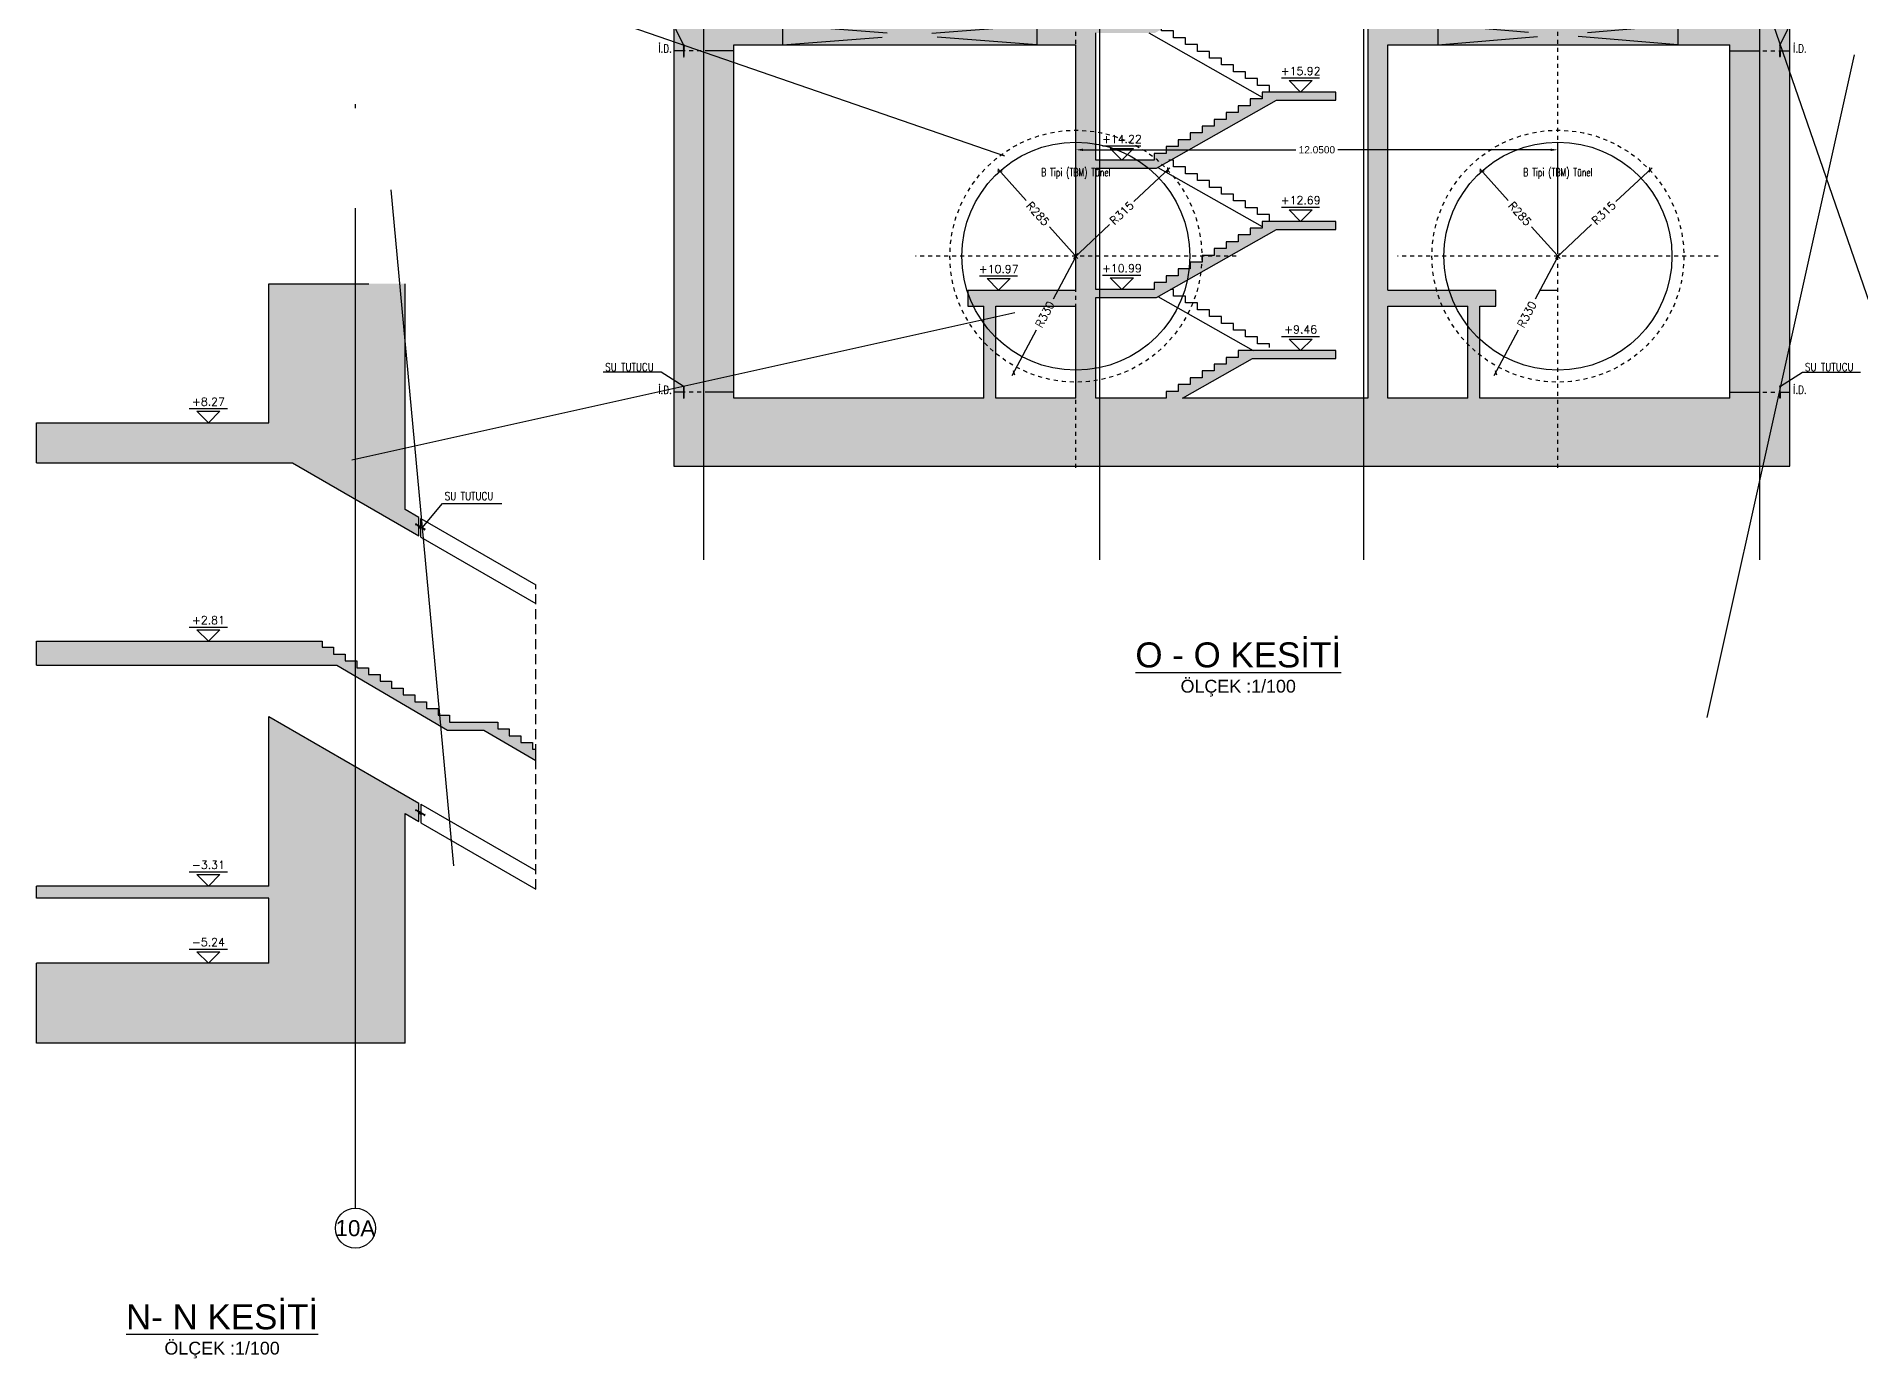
# Model space of a CAD drawing. Header units: millimetres. Extents: x 400382 to 401267, y 4543945 to 4544126.
# Drawn here: x 401211.87 to 401257.47, y 4543951.69 to 4543984.74 of the extents above; entities that cross this region are included whole.
import ezdxf
from ezdxf.enums import TextEntityAlignment as Align

# ---------------------------------------------------------------- set-up
doc = ezdxf.new("R2010")
doc.units = ezdxf.units.MM
for name, pattern in [('ACAD_ISO05W100', [33, 24, -3, 0, -3, 0, -3]), ('AKS', [3, 2.5, -0.25, 0, -0.25]), ('CIZGI', [0.4, 0.25, -0.15]), ('CONTINU', [0]), ('HIDDEN', [0.375, 0.25, -0.125]), ('UUC-ST-KAL-I05-101-U-000$0$ACAD_ISO05W100', [33, 24, -3, 0, -3, 0, -3])]:
    doc.linetypes.add(name, pattern=pattern)
for name, color, linetype in [('aks prota', 2, 'AKS'), ('caks prota', 4, 'Continuous'), ('görünüş prota', 4, 'Continuous'), ('iderzi_PROTA', 3, 'Continuous'), ('inşaat derzi prota', 11, 'Continuous'), ('kesik prota', 2, 'CIZGI'), ('kesit prota', 1, 'Continuous'), ('kesit tarama prota', 252, 'Continuous'), ('kolon tarama prota', 252, 'Continuous'), ('kot prota', 4, 'Continuous'), ('lkolon prota', 4, 'Continuous'), ('merdiven prota', 2, 'Continuous'), ('not prota', 2, 'Continuous'), ('not yazısı prota', 6, 'Continuous'), ('not çizgisi prota', 4, 'Continuous'), ('PRT-CST-rc_level', 6, 'Continuous'), ('PRT-CST-rc_levermark', 4, 'Continuous'), ('st_s_su tutucu', 2, 'Continuous'), ('st_s_ölçü', 4, 'Continuous'), ('t35 prota', 3, 'Continuous'), ('taks prota', 7, 'Continuous'), ('tplan prota', 7, 'Continuous'), ('UUC-ST-KAL-I05-101-U-000$0$st_s_su tutucu', 2, 'Continuous')]:
    doc.layers.add(name, color=color, linetype=linetype)
doc.styles.add('Arial', font='Arial.ttf')
doc.styles.add('OLCU', font='romanstw.shx')
doc.styles.get("Standard").update_dxf_attribs({"font": 'Arial.ttf'})
doc.styles.add('TAKS', font='Arial Unicode.ttf')
doc.styles.add('TEXT250', font='romanstw.shx', dxfattribs={"width": 0.8, "height": 25})
doc.styles.add('TSIMPLEX', font='romanstw.shx')
doc.dimstyles.new('1-100', dxfattribs={"dimscale": 0.5, "dimtxt": 2, "dimasz": 7.5, "dimexe": 3, "dimexo": 5, "dimgap": 5, "dimtad": 3, "dimdec": 1, "dimlfac": 2, "dimzin": 9, "dimdsep": 46, "dimtxsty": 'Standard', "dimblk": 'OBLIQUE', "dimcen": 0.09, "dimclrd": 3, "dimclre": 3, "dimclrt": 1, "dimadec": 3, "dimazin": 0, "dimtfac": 1, "dimtdec": 1, "dimtofl": 0, "dimtmove": 0, "dimatfit": 3, "dimfxl": 4, "dimtolj": 1, "dimtzin": 0, "dimarcsym": 0})
doc.dimstyles.new('1-50', dxfattribs={"dimtxt": 10, "dimasz": 4, "dimexe": 4, "dimexo": 8, "dimgap": 4, "dimtad": 1, "dimdec": 1, "dimrnd": 0.05, "dimzin": 9, "dimdsep": 46, "dimtxsty": 'OLCU', "dimblk1": 'OBLIQUE', "dimblk2": 'OBLIQUE', "dimsah": 1, "dimcen": 2, "dimdle": 4, "dimclrd": 4, "dimclre": 4, "dimclrt": 3, "dimadec": 1, "dimazin": 0, "dimtfac": 1, "dimtdec": 1, "dimtix": 1, "dimtmove": 2, "dimatfit": 3, "dimldrblk": 'OBLIQUE', "dimfxl": 1, "dimtvp": 1, "dimtolj": 1, "dimtzin": 1, "dimarcsym": 0})
doc.dimstyles.get("Standard").update_dxf_attribs({"dimtxt": 0.18, "dimasz": 0.18, "dimexe": 0.18, "dimexo": 0.0625, "dimgap": 0.09, "dimtad": 0, "dimtih": 1, "dimtoh": 1, "dimdec": 4, "dimzin": 0, "dimdsep": 46, "dimtxsty": 'Standard', "dimcen": 0.09, "dimadec": 0, "dimazin": 0, "dimtfac": 1, "dimtdec": 4, "dimtofl": 0, "dimtmove": 0, "dimatfit": 3, "dimfxl": 1, "dimtolj": 1, "dimtzin": 0, "dimarcsym": 0})

# ---------------------------------------------------------------- blocks, each defined once
blk = doc.blocks.new('KOTK5')
at = {"layer": 'PRT-CST-rc_levermark'}
blk.add_line((217, 160), (-213, 160), dxfattribs=at)
blk.add_lwpolyline([(130, 130), (-130, 130), (0, 0)], close=True, dxfattribs=at)
at = {"layer": 'PRT-CST-rc_level', "style": 'OLCU'}
blk.add_attdef('000.00', text='', height=90, dxfattribs=at).set_placement((0, 193), align=Align.CENTER)
blk = doc.blocks.new('_Oblique')
at = {"layer": 'st_s_ölçü', "lineweight": -2}
blk.add_line((-0.5, -0.5), (0.5, 0.5), dxfattribs=at)
blk = doc.blocks.new('*D51')
at = {"layer": 'Defpoints', "color": 0, "transparency": 16777216}
for p in [(-455.8, 109.6), (-265.8, -102.9)]:
    blk.add_point(p, dxfattribs=at)
at = {"layer": 'st_s_ölçü', "color": 4, "lineweight": -2, "transparency": 16777216}
for p, q in [((-461.1, 115.6), (-389.9, 36)), ((-260.5, -108.8), (-331.6, -29.2))]:
    blk.add_line(p, q, dxfattribs=at)
at = {"layer": 'st_s_ölçü', "color": 4, "lineweight": -2, "transparency": 16777216, "xscale": 8, "yscale": 8, "zscale": 8, "rotation": 131.8058995973175}
blk.add_blockref('_Oblique', (-455.8, 109.6), dxfattribs=at)
at = {"layer": 'st_s_ölçü', "color": 3, "transparency": 16777216, "insert": (-360.8, 3.4), "char_height": 20, "attachment_point": 5, "rotation": 311.8059, "style": 'OLCU'}
blk.add_mtext('\\A1;R285', dxfattribs=at)
blk = doc.blocks.new('*D52')
at = {"layer": 'Defpoints', "color": 0, "transparency": 16777216}
for p in [(-36.3, 113), (-265.8, -102.9)]:
    blk.add_point(p, dxfattribs=at)
at = {"layer": 'st_s_ölçü', "color": 4, "lineweight": -2, "transparency": 16777216}
for p, q in [((-30.5, 118.4), (-120.6, 33.7)), ((-271.6, -108.3), (-181.5, -23.6))]:
    blk.add_line(p, q, dxfattribs=at)
at = {"layer": 'st_s_ölçü', "color": 4, "lineweight": -2, "transparency": 16777216, "xscale": 8, "yscale": 8, "zscale": 8, "rotation": 43.24583088137385}
blk.add_blockref('_Oblique', (-36.3, 113), dxfattribs=at)
at = {"layer": 'st_s_ölçü', "color": 3, "transparency": 16777216, "insert": (-151.1, 5.1), "char_height": 20, "attachment_point": 5, "rotation": 43.2458, "style": 'OLCU'}
blk.add_mtext('\\A1;R315', dxfattribs=at)
blk = doc.blocks.new('*D53')
at = {"layer": 'Defpoints', "color": 0, "transparency": 16777216}
for p in [(-265.8, -102.9), (-421, -394.1)]:
    blk.add_point(p, dxfattribs=at)
at = {"layer": 'lkolon prota', "color": 4, "lineweight": -2, "transparency": 16777216}
for p, q in [((-262, -95.8), (-322.9, -209.9)), ((-424.8, -401.1), (-364, -287))]:
    blk.add_line(p, q, dxfattribs=at)
at = {"layer": 'lkolon prota', "color": 4, "lineweight": -2, "transparency": 16777216, "xscale": 8, "yscale": 8, "zscale": 8, "rotation": 241.9351701811658}
blk.add_blockref('_Oblique', (-421, -394.1), dxfattribs=at)
at = {"layer": 'lkolon prota', "color": 3, "transparency": 16777216, "insert": (-343.4, -248.5), "char_height": 20, "attachment_point": 5, "rotation": 61.9352, "style": 'OLCU'}
blk.add_mtext('\\A1;R330', dxfattribs=at)
blk = doc.blocks.new('D')
at = {"layer": 'st_s_su tutucu', "linetype": 'CONTINU', "ltscale": 0.2}
for p, q in [((-39987.8, 52508.2), (-39992.6, 52508.2)), ((-39992.6, 52508.2), (-39992.6, 52507.4)), ((-39992.6, 52507.4), (-39990.6, 52506.1)), ((-39992.6, 52449), (-39990.6, 52450.3)), ((-39992.6, 52448.2), (-39992.6, 52449)), ((-39987.8, 52448.2), (-39992.6, 52448.2)), ((-39990.6, 52478.7), (-39991.9, 52478.7)), ((-39991.9, 52478.7), (-39991.9, 52477.7)), ((-39991.9, 52477.7), (-39990.6, 52477.7)), ((-39990.6, 52498.5), (-39991.5, 52498.5)), ((-39991.5, 52498.5), (-39991.5, 52497.9)), ((-39991.5, 52497.9), (-39990.6, 52497.9)), ((-39990.6, 52488.5), (-39991.5, 52488.5)), ((-39991.5, 52488.5), (-39991.5, 52487.9)), ((-39991.5, 52487.9), (-39990.6, 52487.9)), ((-39991.5, 52467.9), (-39991.5, 52468.5)), ((-39991.5, 52468.5), (-39990.6, 52468.5)), ((-39990.6, 52467.9), (-39991.5, 52467.9)), ((-39991.5, 52457.9), (-39991.5, 52458.5)), ((-39991.5, 52458.5), (-39990.6, 52458.5)), ((-39990.6, 52457.9), (-39991.5, 52457.9)), ((-39990.6, 52506.1), (-39990.6, 52498.5)), ((-39990.6, 52497.9), (-39990.6, 52488.5)), ((-39990.6, 52487.9), (-39990.6, 52478.7)), ((-39990.6, 52468.5), (-39990.6, 52477.7)), ((-39990.6, 52458.5), (-39990.6, 52467.9)), ((-39990.6, 52450.3), (-39990.6, 52457.9)), ((-39989.8, 52506.1), (-39987.8, 52507.4)), ((-39989.8, 52498.5), (-39989.8, 52506.1)), ((-39988.9, 52498.5), (-39989.8, 52498.5)), ((-39989.8, 52488.5), (-39989.8, 52497.9)), ((-39989.8, 52497.9), (-39988.9, 52497.9)), ((-39988.9, 52488.5), (-39989.8, 52488.5)), ((-39989.8, 52478.7), (-39989.8, 52487.9)), ((-39989.8, 52487.9), (-39988.9, 52487.9)), ((-39988.5, 52478.7), (-39989.8, 52478.7)), ((-39989.8, 52477.7), (-39988.5, 52477.7)), ((-39989.8, 52477.7), (-39989.8, 52468.5)), ((-39989.8, 52468.5), (-39988.9, 52468.5)), ((-39988.9, 52467.9), (-39989.8, 52467.9)), ((-39989.8, 52467.9), (-39989.8, 52458.5)), ((-39989.8, 52458.5), (-39988.9, 52458.5)), ((-39988.9, 52457.9), (-39989.8, 52457.9)), ((-39989.8, 52457.9), (-39989.8, 52450.3)), ((-39989.8, 52450.3), (-39987.8, 52449)), ((-39988.9, 52497.9), (-39988.9, 52498.5)), ((-39988.9, 52487.9), (-39988.9, 52488.5)), ((-39988.9, 52468.5), (-39988.9, 52467.9)), ((-39988.9, 52458.5), (-39988.9, 52457.9)), ((-39988.5, 52477.7), (-39988.5, 52478.7)), ((-39987.8, 52507.4), (-39987.8, 52508.2)), ((-39987.8, 52449), (-39987.8, 52448.2))]:
    blk.add_line(p, q, dxfattribs=at)
blk = doc.blocks.new('*D63')
at = {"color": 0, "lineweight": -2, "transparency": 16777216}
for p, q in [((401356.833, 4543977.538), (401356.833, 4543980.315)), ((401368.883, 4543977.538), (401368.883, 4543980.315)), ((401357.013, 4543980.135), (401362.333, 4543980.135)), ((401368.703, 4543980.135), (401363.383, 4543980.135))]:
    blk.add_line(p, q, dxfattribs=at)
at = {"color": 0, "transparency": 16777216}
for points in [[(401357.013, 4543980.165), (401357.013, 4543980.105), (401356.833, 4543980.135)], [(401368.703, 4543980.165), (401368.703, 4543980.105), (401368.883, 4543980.135)]]:
    blk.add_solid(points, dxfattribs=at)
at = {"layer": 'Defpoints', "color": 0, "transparency": 16777216}
for p in [(401356.833, 4543980.135), (401356.833, 4543977.476), (401368.883, 4543977.476)]:
    blk.add_point(p, dxfattribs=at)
at = {"color": 0, "transparency": 16777216, "insert": (401362.858, 4543980.135), "char_height": 0.18, "attachment_point": 5}
blk.add_mtext('\\A1;12.0500', dxfattribs=at)
blk = doc.blocks.new('N-N Kesiti')
at = {"layer": 'kesit tarama prota'}
h = blk.add_hatch(color=256, dxfattribs=at)
h.dxf.hatch_style = 1
h.paths.add_polyline_path([(401321.297, 4543947.56), (401315.485, 4543947.56), (401315.485, 4543946.56), (401321.887, 4543946.56), (401325.046, 4543944.736), (401325.046, 4543945.198), (401324.7, 4543945.398), (401324.7, 4543951.038), (401321.297, 4543951.038)])
h = blk.add_hatch(color=256, dxfattribs=at)
h.dxf.hatch_style = 1
h.paths.add_polyline_path([(401321.297, 4543941.5), (401322.996, 4543941.5), (401325.759, 4543939.88), (401326.669, 4543939.88), (401327.969, 4543939.118), (401327.969, 4543939.4), (401327.884, 4543939.4), (401327.884, 4543939.57), (401327.594, 4543939.57), (401327.594, 4543939.74), (401327.304, 4543939.74), (401327.304, 4543939.91), (401327.014, 4543939.91), (401327.014, 4543940.08), (401325.814, 4543940.08), (401325.814, 4543940.25), (401325.524, 4543940.25), (401325.524, 4543940.42), (401325.234, 4543940.42), (401325.234, 4543940.59), (401324.944, 4543940.59), (401324.944, 4543940.76), (401324.654, 4543940.76), (401324.654, 4543940.93), (401324.364, 4543940.93), (401324.364, 4543941.1), (401324.074, 4543941.1), (401324.074, 4543941.27), (401323.784, 4543941.27), (401323.784, 4543941.44), (401323.494, 4543941.44), (401323.494, 4543941.61), (401323.204, 4543941.61), (401323.204, 4543941.78), (401322.914, 4543941.78), (401322.914, 4543941.95), (401322.624, 4543941.95), (401322.624, 4543942.1), (401315.485, 4543942.1), (401315.485, 4543941.5)])
h = blk.add_hatch(color=256, dxfattribs=at)
h.dxf.hatch_style = 1
h.paths.add_polyline_path([(401324.7, 4543937.794), (401325.046, 4543937.594), (401325.046, 4543938.056), (401321.297, 4543940.221), (401321.297, 4543935.98), (401315.485, 4543935.98), (401315.485, 4543935.68), (401321.297, 4543935.68), (401321.297, 4543934.05), (401315.485, 4543934.05), (401315.485, 4543932.05), (401324.7, 4543932.05)])
at = {"layer": 'aks prota', "ltscale": 10}
blk.add_line((401323.458, 4543927.929), (401323.458, 4543956.643), dxfattribs=at)
at = {"layer": 'caks prota', "ltscale": 0.05}
blk.add_circle((401323.458, 4543927.429), 0.5, dxfattribs=at)
at = {"layer": 'kesik prota', "ltscale": 10}
for p, q in [((401315.485, 4543946.56), (401315.485, 4543947.56)), ((401315.485, 4543941.5), (401315.485, 4543942.1))]:
    blk.add_line(p, q, dxfattribs=at)
for points in [[(401321.297, 4543951.038), (401324.7, 4543951.038)], [(401315.485, 4543935.68), (401315.485, 4543935.98)], [(401315.485, 4543932.05), (401315.485, 4543934.05)]]:
    blk.add_lwpolyline(points, dxfattribs=at)
at = {"layer": 'kesit prota', "color": 1}
for p, q in [((401324.7, 4543945.398), (401324.7, 4543951.038)), ((401321.297, 4543935.98), (401321.297, 4543940.221)), ((401321.297, 4543934.05), (401321.297, 4543935.68))]:
    blk.add_line(p, q, dxfattribs=at)
for points in [[(401315.485, 4543947.56), (401321.297, 4543947.56), (401321.297, 4543951.038)], [(401315.485, 4543946.56), (401321.887, 4543946.56), (401325.046, 4543944.736), (401325.046, 4543945.198), (401324.7, 4543945.398)], [(401315.485, 4543942.1), (401322.624, 4543942.1), (401322.624, 4543941.95), (401322.914, 4543941.95), (401322.914, 4543941.78), (401323.204, 4543941.78), (401323.204, 4543941.61), (401323.494, 4543941.61), (401323.494, 4543941.44), (401323.784, 4543941.44), (401323.784, 4543941.27), (401324.074, 4543941.27), (401324.074, 4543941.1), (401324.364, 4543941.1), (401324.364, 4543940.93), (401324.654, 4543940.93), (401324.654, 4543940.76), (401324.944, 4543940.76), (401324.944, 4543940.59), (401325.234, 4543940.59), (401325.234, 4543940.42), (401325.524, 4543940.42), (401325.524, 4543940.25), (401325.814, 4543940.25), (401325.814, 4543940.08), (401327.014, 4543940.08), (401327.014, 4543939.91), (401327.304, 4543939.91), (401327.304, 4543939.74), (401327.594, 4543939.74), (401327.594, 4543939.57), (401327.884, 4543939.57), (401327.884, 4543939.4), (401327.969, 4543939.4)], [(401315.485, 4543941.5), (401322.996, 4543941.5)], [(401322.996, 4543941.5), (401325.759, 4543939.88), (401326.669, 4543939.88), (401327.969, 4543939.118)], [(401321.297, 4543940.221), (401325.046, 4543938.056)], [(401324.7, 4543932.05), (401324.7, 4543937.794), (401325.046, 4543937.594), (401325.046, 4543938.056)], [(401321.297, 4543935.98), (401315.485, 4543935.98)], [(401321.297, 4543935.68), (401315.485, 4543935.68)], [(401321.297, 4543934.05), (401315.485, 4543934.05)], [(401324.7, 4543932.05), (401315.485, 4543932.05)]]:
    blk.add_lwpolyline(points, dxfattribs=at)
at = {"layer": 'kesit prota'}
blk.add_lwpolyline([(401327.969, 4543939.118), (401327.969, 4543939.4)], dxfattribs=at)
at = {"layer": 'kolon tarama prota'}
for p, q in [((401325.096, 4543944.707), (401325.096, 4543945.169)), ((401325.096, 4543938.027), (401325.096, 4543937.565))]:
    blk.add_line(p, q, dxfattribs=at)
for points in [[(401325.096, 4543945.169), (401327.969, 4543943.51)], [(401325.096, 4543944.707), (401327.969, 4543943.048)], [(401325.096, 4543938.027), (401327.969, 4543936.368)], [(401325.096, 4543937.565), (401327.969, 4543935.907)]]:
    blk.add_lwpolyline(points, dxfattribs=at)
at = {"layer": 'kolon tarama prota', "linetype": 'HIDDEN'}
blk.add_lwpolyline([(401327.969, 4543935.907), (401327.969, 4543943.51)], dxfattribs=at)
at = {"layer": 'UUC-ST-KAL-I05-101-U-000$0$st_s_su tutucu', "linetype": 'UUC-ST-KAL-I05-101-U-000$0$ACAD_ISO05W100', "ltscale": 0.05}
for points in [[(401325.084, 4543944.935, -0.57735), (401325.082, 4543944.933), (401325.051, 4543944.951, -0.57735), (401325.051, 4543944.954), (401325.072, 4543944.966, 0.57735), (401325.072, 4543944.969), (401325.032, 4543944.992), (401325.035, 4543944.997), (401325.031, 4543944.999), (401325.029, 4543944.994), (401325, 4543945.01), (401325.003, 4543945.015), (401325, 4543945.017), (401324.997, 4543945.012), (401324.979, 4543945.023), (401324.978, 4543945.038), (401324.973, 4543945.041), (401324.958, 4543945.014), (401324.962, 4543945.011), (401324.976, 4543945.018), (401324.994, 4543945.008), (401324.991, 4543945.003), (401324.995, 4543945.001), (401324.998, 4543945.006), (401325.026, 4543944.989), (401325.023, 4543944.984), (401325.027, 4543944.982), (401325.03, 4543944.987), (401325.062, 4543944.968, -0.57735), (401325.062, 4543944.965), (401325.043, 4543944.954, 0.57735), (401325.043, 4543944.951), (401325.086, 4543944.926, 0.57735), (401325.089, 4543944.927), (401325.089, 4543944.95, -0.57735), (401325.091, 4543944.952), (401325.124, 4543944.933), (401325.121, 4543944.928), (401325.125, 4543944.926), (401325.127, 4543944.931), (401325.156, 4543944.914), (401325.153, 4543944.909), (401325.156, 4543944.907), (401325.159, 4543944.912), (401325.177, 4543944.902), (401325.178, 4543944.886), (401325.183, 4543944.884), (401325.198, 4543944.911), (401325.194, 4543944.913), (401325.18, 4543944.906), (401325.162, 4543944.917), (401325.165, 4543944.922), (401325.161, 4543944.924), (401325.158, 4543944.919), (401325.13, 4543944.935), (401325.133, 4543944.94), (401325.129, 4543944.942), (401325.127, 4543944.937), (401325.087, 4543944.96, 0.57735), (401325.084, 4543944.959)], [(401325.084, 4543937.793, -0.57735), (401325.082, 4543937.792), (401325.051, 4543937.809, -0.57735), (401325.051, 4543937.812), (401325.072, 4543937.824, 0.57735), (401325.072, 4543937.827), (401325.032, 4543937.85), (401325.035, 4543937.855), (401325.031, 4543937.857), (401325.029, 4543937.852), (401325, 4543937.869), (401325.003, 4543937.874), (401325, 4543937.876), (401324.997, 4543937.871), (401324.979, 4543937.881), (401324.978, 4543937.897), (401324.973, 4543937.899), (401324.958, 4543937.872), (401324.962, 4543937.87), (401324.976, 4543937.877), (401324.994, 4543937.866), (401324.991, 4543937.861), (401324.995, 4543937.859), (401324.998, 4543937.864), (401325.026, 4543937.848), (401325.023, 4543937.843), (401325.027, 4543937.841), (401325.03, 4543937.846), (401325.062, 4543937.827, -0.57735), (401325.062, 4543937.824), (401325.043, 4543937.812, 0.57735), (401325.043, 4543937.809), (401325.086, 4543937.784, 0.57735), (401325.089, 4543937.786), (401325.089, 4543937.809, -0.57735), (401325.091, 4543937.81), (401325.124, 4543937.791), (401325.121, 4543937.786), (401325.125, 4543937.784), (401325.127, 4543937.789), (401325.156, 4543937.773), (401325.153, 4543937.768), (401325.156, 4543937.766), (401325.159, 4543937.771), (401325.177, 4543937.76), (401325.178, 4543937.745), (401325.183, 4543937.742), (401325.198, 4543937.769), (401325.194, 4543937.772), (401325.18, 4543937.765), (401325.162, 4543937.775), (401325.165, 4543937.78), (401325.161, 4543937.782), (401325.158, 4543937.777), (401325.13, 4543937.794), (401325.133, 4543937.799), (401325.129, 4543937.801), (401325.127, 4543937.796), (401325.087, 4543937.819, 0.57735), (401325.084, 4543937.817)]]:
    blk.add_lwpolyline(points, format="xyb", close=True, dxfattribs=at)
at = {"layer": 'kot prota', "linetype": 'CONTINU', "ltscale": 0.1}
ref = blk.add_blockref('KOTK5', (401319.783, 4543947.56), dxfattribs=dict(at, xscale=-0.002222222222222222, yscale=0.002222222222222222, zscale=0.002222222222222222, rotation=359.9999999999996))
ref.add_attrib('000.00', '+8.27', dxfattribs={"layer": 'PRT-CST-rc_level', "height": 0.2, "style": 'OLCU'}).set_placement((401319.783, 4543947.989), align=Align.CENTER)
ref = blk.add_blockref('KOTK5', (401319.783, 4543942.1), dxfattribs=dict(at, xscale=-0.002222222222222222, yscale=0.002222222222222222, zscale=0.002222222222222222, rotation=359.9999999999996))
ref.add_attrib('000.00', '+2.81', dxfattribs={"layer": 'PRT-CST-rc_level', "height": 0.2, "style": 'OLCU'}).set_placement((401319.783, 4543942.529), align=Align.CENTER)
ref = blk.add_blockref('KOTK5', (401319.783, 4543935.98), dxfattribs=dict(at, xscale=-0.002222222222222222, yscale=0.002222222222222222, zscale=0.002222222222222222, rotation=359.9999999999996))
ref.add_attrib('000.00', '-3.31', dxfattribs={"layer": 'PRT-CST-rc_level', "height": 0.2, "style": 'OLCU'}).set_placement((401319.783, 4543936.409), align=Align.CENTER)
ref = blk.add_blockref('KOTK5', (401319.783, 4543934.05), dxfattribs=dict(at, xscale=-0.002222222222222222, yscale=0.002222222222222222, zscale=0.002222222222222222, rotation=359.9999999999996))
ref.add_attrib('000.00', '-5.24', dxfattribs={"layer": 'PRT-CST-rc_level', "height": 0.2, "style": 'OLCU'}).set_placement((401319.783, 4543934.479), align=Align.CENTER)
at = {"layer": 'not yazısı prota', "ltscale": 0.05, "style": 'TSIMPLEX', "width": 0.8}
blk.add_text('SU TUTUCU', height=0.2, rotation=360, dxfattribs=at).set_placement((401325.692, 4543945.629))
at = {"layer": 't35 prota', "style": 'Arial'}
blk.add_text('ÖLÇEK :1/100', height=0.32, dxfattribs=at).set_placement((401320.125, 4543924.415), align=Align.MIDDLE)
at = {"layer": 'taks prota', "style": 'TAKS'}
blk.add_text('10A', height=0.4, rotation=359.5052, dxfattribs=at).set_placement((401323.458, 4543927.429), align=Align.MIDDLE_CENTER)
at = {"layer": 'tplan prota', "style": 'Arial'}
blk.add_text('%%UN- N KESİTİ', height=0.625, dxfattribs=at).set_placement((401320.125, 4543925.29), align=Align.MIDDLE)
at = {"layer": 'not çizgisi prota'}
blk.add_leader([(401325.127, 4543944.937), (401325.631, 4543945.544), (401327.116, 4543945.544)], dimstyle='1-50', override={"dimasz": 12, "dimgap": 4, "dimtad": 0}, dxfattribs=at)
blk = doc.blocks.new('A$C127942D9')
at = {"layer": 'aks prota', "ltscale": 2}
blk.add_line((-265.793, -631.684), (-265.793, 559.681), dxfattribs=at)
at = {"layer": 'aks prota'}
blk.add_line((135.187, -102.854), (-666.774, -102.854), dxfattribs=at)
at = {"layer": 'görünüş prota', "color": 6, "linetype": 'CIZGI', "ltscale": 2}
blk.add_circle((-265.793, -102.854), 315, dxfattribs=at)
at = {"layer": 'görünüş prota', "color": 6}
blk.add_circle((-265.793, -102.854), 285, dxfattribs=at)
at = {"layer": 'not prota', "style": 'TEXT250', "width": 0.7}
blk.add_text('B Tipi (TBM) Tünel', height=20, dxfattribs=at).set_placement((-265.793, 106.819), align=Align.MIDDLE_CENTER)
at = {"layer": 'lkolon prota'}
dim = blk.add_radius_dim(center=(-265.793, -102.854), mpoint=(-421.048, -394.051), dimstyle='1-100', dxfattribs=at)
dim.commit()
dim.dimension.update_dxf_attribs({"geometry": '*D53', "text_midpoint": (-343.421, -248.453), "dimtype": 132})
at = {"layer": 'st_s_ölçü'}
for mpoint, picture, middle in [((-455.777, 109.587), '*D51', (-360.785, 3.366)), ((-36.341, 112.962), '*D52', (-151.067, 5.054))]:
    dim = blk.add_radius_dim(center=(-265.793, -102.854), mpoint=mpoint, dimstyle='1-100', dxfattribs=at)
    dim.commit()
    dim.dimension.update_dxf_attribs({"geometry": picture, "text_midpoint": middle, "dimtype": 132})
blk = doc.blocks.new('O-O Kesiti')
at = {"layer": 'kesit tarama prota'}
h = blk.add_hatch(color=256, dxfattribs=at)
h.dxf.hatch_style = 1
h.paths.add_polyline_path([(401374.68286, 4543972.22586), (401374.68286, 4543997.01586), (401373.48286, 4543997.01586), (401373.48286, 4543998.92586), (401373.18286, 4543998.92586), (401373.18286, 4543983.25586), (401364.63286, 4543983.25586), (401364.63286, 4543989.21586), (401369.13286, 4543989.21586), (401369.13286, 4543989.71586), (401364.63286, 4543989.71586), (401364.63286, 4543995.81586), (401369.13286, 4543995.81586), (401369.13286, 4543998.92586), (401368.83286, 4543998.92586), (401368.83286, 4543997.01586), (401363.63286, 4543997.01586), (401363.63286, 4543997.54586), (401361.65093, 4543997.54586), (401360.71564, 4543997.01586), (401346.78286, 4543997.01586), (401346.78286, 4543972.22586)])
h.paths.add_polyline_path([(401359.49853, 4543973.92586), (401361.24559, 4543974.91586), (401363.33286, 4543974.91586), (401363.33286, 4543975.11586), (401360.89286, 4543975.11586), (401360.89286, 4543974.94586), (401360.59286, 4543974.94586), (401360.59286, 4543974.77586), (401360.29286, 4543974.77586), (401360.29286, 4543974.60586), (401359.99286, 4543974.60586), (401359.99286, 4543974.43586), (401359.69286, 4543974.43586), (401359.69286, 4543974.26586), (401359.39286, 4543974.26586), (401359.39286, 4543974.09586), (401359.09286, 4543974.09586), (401359.09286, 4543973.92586), (401357.33286, 4543973.92586), (401357.33286, 4543976.44586), (401358.84559, 4543976.44586), (401361.84559, 4543978.14586), (401363.33286, 4543978.14586), (401363.33286, 4543978.34586), (401361.49286, 4543978.34586), (401361.49286, 4543978.17586), (401361.19286, 4543978.17586), (401361.19286, 4543978.00586), (401360.89286, 4543978.00586), (401360.89286, 4543977.83586), (401360.59286, 4543977.83586), (401360.59286, 4543977.66586), (401360.29286, 4543977.66586), (401360.29286, 4543977.49586), (401359.99286, 4543977.49586), (401359.99286, 4543977.32586), (401359.69286, 4543977.32586), (401359.69286, 4543977.15586), (401359.39286, 4543977.15586), (401359.39286, 4543976.98586), (401359.09286, 4543976.98586), (401359.09286, 4543976.81586), (401358.79286, 4543976.81586), (401358.79286, 4543976.64586), (401357.33286, 4543976.64586), (401357.33286, 4543979.67586), (401358.84559, 4543979.67586), (401361.84559, 4543981.37586), (401363.33286, 4543981.37586), (401363.33286, 4543981.57586), (401361.49286, 4543981.57586), (401361.49286, 4543981.40586), (401361.19286, 4543981.40586), (401361.19286, 4543981.23586), (401360.89286, 4543981.23586), (401360.89286, 4543981.06586), (401360.59286, 4543981.06586), (401360.59286, 4543980.89586), (401360.29286, 4543980.89586), (401360.29286, 4543980.72586), (401359.99286, 4543980.72586), (401359.99286, 4543980.55586), (401359.69286, 4543980.55586), (401359.69286, 4543980.38586), (401359.39286, 4543980.38586), (401359.39286, 4543980.21586), (401359.09286, 4543980.21586), (401359.09286, 4543980.04586), (401358.79286, 4543980.04586), (401358.79286, 4543979.87586), (401357.33286, 4543979.87586), (401357.33286, 4543983.05586), (401358.81029, 4543983.05586), (401361.84559, 4543984.77586), (401363.33286, 4543984.77586), (401363.33286, 4543984.97586), (401361.49286, 4543984.97586), (401361.49286, 4543984.80586), (401361.19286, 4543984.80586), (401361.19286, 4543984.63586), (401360.89286, 4543984.63586), (401360.89286, 4543984.46586), (401360.59286, 4543984.46586), (401360.59286, 4543984.29586), (401360.29286, 4543984.29586), (401360.29286, 4543984.12586), (401359.99286, 4543984.12586), (401359.99286, 4543983.95586), (401359.69286, 4543983.95586), (401359.69286, 4543983.78586), (401359.39286, 4543983.78586), (401359.39286, 4543983.61586), (401359.09286, 4543983.61586), (401359.09286, 4543983.44586), (401358.79286, 4543983.44586), (401358.79286, 4543983.25586), (401357.33286, 4543983.25586), (401357.33286, 4543986.30586), (401358.84559, 4543986.30586), (401361.84559, 4543988.00586), (401363.33286, 4543988.00586), (401363.33286, 4543988.20586), (401361.49286, 4543988.20586), (401361.49286, 4543988.03586), (401361.19286, 4543988.03586), (401361.19286, 4543987.86586), (401360.89286, 4543987.86586), (401360.89286, 4543987.69586), (401360.59286, 4543987.69586), (401360.59286, 4543987.52586), (401360.29286, 4543987.52586), (401360.29286, 4543987.35586), (401359.99286, 4543987.35586), (401359.99286, 4543987.18586), (401359.69286, 4543987.18586), (401359.69286, 4543987.01586), (401359.39286, 4543987.01586), (401359.39286, 4543986.84586), (401359.09286, 4543986.84586), (401359.09286, 4543986.67586), (401358.79286, 4543986.67586), (401358.79286, 4543986.50586), (401357.33286, 4543986.50586), (401357.33286, 4543989.51586), (401358.81029, 4543989.51586), (401361.84559, 4543991.23586), (401363.33286, 4543991.23586), (401363.33286, 4543991.43586), (401361.49286, 4543991.43586), (401361.49286, 4543991.26586), (401361.19286, 4543991.26586), (401361.19286, 4543991.09586), (401360.89286, 4543991.09586), (401360.89286, 4543990.92586), (401360.59286, 4543990.92586), (401360.59286, 4543990.75586), (401360.29286, 4543990.75586), (401360.29286, 4543990.58586), (401359.99286, 4543990.58586), (401359.99286, 4543990.41586), (401359.69286, 4543990.41586), (401359.69286, 4543990.24586), (401359.39286, 4543990.24586), (401359.39286, 4543990.07586), (401359.09286, 4543990.07586), (401359.09286, 4543989.90586), (401358.79286, 4543989.90586), (401358.79286, 4543989.71586), (401357.33286, 4543989.71586), (401357.33286, 4543992.76586), (401358.84559, 4543992.76586), (401361.84559, 4543994.46586), (401364.13286, 4543994.46586), (401364.13286, 4543994.66586), (401361.49286, 4543994.66586), (401361.49286, 4543994.49586), (401361.19286, 4543994.49586), (401361.19286, 4543994.32586), (401360.89286, 4543994.32586), (401360.89286, 4543994.15586), (401360.59286, 4543994.15586), (401360.59286, 4543993.98586), (401360.29286, 4543993.98586), (401360.29286, 4543993.81586), (401359.99286, 4543993.81586), (401359.99286, 4543993.64586), (401359.69286, 4543993.64586), (401359.69286, 4543993.47586), (401359.39286, 4543993.47586), (401359.39286, 4543993.30586), (401359.09286, 4543993.30586), (401359.09286, 4543993.13586), (401358.79286, 4543993.13586), (401358.79286, 4543992.96586), (401357.33286, 4543992.96586), (401357.33286, 4543995.81586), (401359.2065, 4543995.81586), (401361.73003, 4543997.24586), (401363.13286, 4543997.24586), (401363.13286, 4543995.81586), (401364.13286, 4543995.81586), (401364.13286, 4543973.92586)], flags=16)
h.paths.add_polyline_path([(401364.63286, 4543973.92586), (401364.63286, 4543976.22586), (401366.63286, 4543976.22586), (401366.63286, 4543973.92586)], flags=16)
h.paths.add_polyline_path([(401366.93286, 4543973.92586), (401366.93286, 4543976.22586), (401367.33286, 4543976.22586), (401367.33286, 4543976.62586), (401364.63286, 4543976.62586), (401364.63286, 4543982.75586), (401373.18286, 4543982.75586), (401373.18286, 4543973.92586)], flags=16)
h.paths.add_polyline_path([(401356.83286, 4543973.92586), (401354.83286, 4543973.92586), (401354.83286, 4543976.22586), (401356.83286, 4543976.22586)], flags=16)
h.paths.add_polyline_path([(401356.83286, 4543976.62586), (401354.13286, 4543976.62586), (401354.13286, 4543976.22586), (401354.53286, 4543976.22586), (401354.53286, 4543973.92586), (401348.28286, 4543973.92586), (401348.28286, 4543982.75586), (401356.83286, 4543982.75586)], flags=16)
h.paths.add_polyline_path([(401356.83286, 4543983.25586), (401348.28286, 4543983.25586), (401348.28286, 4543989.21586), (401356.83286, 4543989.21586)], flags=16)
h.paths.add_polyline_path([(401356.83286, 4543989.71586), (401348.28286, 4543989.71586), (401348.28286, 4543995.81586), (401356.83286, 4543995.81586)], flags=16)
at = {"layer": 'aks prota', "ltscale": 10}
for p, q in [((401347.5329, 4543969.88703), (401347.5329, 4544003.11753)), ((401357.4329, 4543969.88703), (401357.4329, 4544003.11753)), ((401364.0329, 4543969.88703), (401364.0329, 4544003.11753)), ((401373.93286, 4543969.88703), (401373.93286, 4544003.11753))]:
    blk.add_line(p, q, dxfattribs=at)
at = {"layer": 'görünüş prota'}
for points in [[(401358.65543, 4543983.05586), (401361.49286, 4543981.44798)], [(401361.67286, 4543981.57586), (401361.67286, 4543981.74586), (401361.37286, 4543981.74586), (401361.37286, 4543981.91586), (401361.07286, 4543981.91586), (401361.07286, 4543982.08586), (401360.77286, 4543982.08586), (401360.77286, 4543982.25586), (401360.47286, 4543982.25586), (401360.47286, 4543982.42586), (401360.17286, 4543982.42586), (401360.17286, 4543982.59586), (401359.87286, 4543982.59586), (401359.87286, 4543982.76586), (401359.57286, 4543982.76586), (401359.57286, 4543982.93586), (401359.27286, 4543982.93586), (401359.27286, 4543983.10586), (401358.97286, 4543983.10586), (401358.97286, 4543983.14798)], [(401361.67286, 4543978.34586), (401361.67286, 4543978.51586), (401361.37286, 4543978.51586), (401361.37286, 4543978.68586), (401361.07286, 4543978.68586), (401361.07286, 4543978.85586), (401360.77286, 4543978.85586), (401360.77286, 4543979.02586), (401360.47286, 4543979.02586), (401360.47286, 4543979.19586), (401360.17286, 4543979.19586), (401360.17286, 4543979.36586), (401359.87286, 4543979.36586), (401359.87286, 4543979.53586), (401359.57286, 4543979.53586), (401359.57286, 4543979.70586), (401359.27286, 4543979.70586), (401359.27286, 4543979.87586), (401359.15531, 4543979.87586)], [(401358.88286, 4543979.69698), (401361.49286, 4543978.21798)], [(401361.67286, 4543975.19586), (401361.67286, 4543975.28586), (401361.37286, 4543975.28586), (401361.37286, 4543975.45586), (401361.07286, 4543975.45586), (401361.07286, 4543975.62586), (401360.77286, 4543975.62586), (401360.77286, 4543975.79586), (401360.47286, 4543975.79586), (401360.47286, 4543975.96586), (401360.17286, 4543975.96586), (401360.17286, 4543976.13586), (401359.87286, 4543976.13586), (401359.87286, 4543976.30586), (401359.57286, 4543976.30586), (401359.57286, 4543976.47586), (401359.27286, 4543976.47586), (401359.27286, 4543976.64586), (401359.19853, 4543976.64586)], [(401358.88286, 4543976.46698), (401361.26719, 4543975.11586)]]:
    blk.add_lwpolyline(points, dxfattribs=at)
at = {"layer": 'iderzi_PROTA'}
blk.add_line((401368.42967, 4543976.62586), (401368.88286, 4543976.62586), dxfattribs=at)
at = {"layer": 'inşaat derzi prota', "linetype": 'ACAD_ISO05W100', "ltscale": 0.03}
for points in [[(401348.28286, 4543982.60586), (401346.78286, 4543982.60586)], [(401373.18286, 4543982.60586), (401374.68286, 4543982.60586)], [(401348.28286, 4543974.07586), (401346.78286, 4543974.07586)], [(401373.18286, 4543974.07586), (401374.68286, 4543974.07586)]]:
    blk.add_lwpolyline(points, dxfattribs=at)
at = {"layer": 'kesit prota', "color": 1}
for p, q in [((401357.33286, 4543979.87586), (401357.33286, 4543983.05586)), ((401348.28286, 4543973.92586), (401348.28286, 4543982.75586)), ((401348.28286, 4543982.75586), (401356.83286, 4543982.75586)), ((401356.83286, 4543976.62586), (401356.83286, 4543982.75586)), ((401364.63286, 4543976.62586), (401364.63286, 4543982.75586)), ((401364.63286, 4543982.75586), (401373.18286, 4543982.75586)), ((401373.18286, 4543973.92586), (401373.18286, 4543982.75586)), ((401357.33286, 4543976.64586), (401357.33286, 4543979.67586)), ((401354.13286, 4543976.62586), (401356.83286, 4543976.62586)), ((401354.13286, 4543976.62586), (401354.13286, 4543976.22586)), ((401364.63286, 4543976.62586), (401367.33286, 4543976.62586)), ((401367.33286, 4543976.22586), (401367.33286, 4543976.62586)), ((401354.13286, 4543976.22586), (401354.53286, 4543976.22586)), ((401354.53286, 4543973.92586), (401354.53286, 4543976.22586)), ((401354.83286, 4543976.22586), (401356.83286, 4543976.22586)), ((401354.83286, 4543973.92586), (401354.83286, 4543976.22586)), ((401356.83286, 4543973.92586), (401356.83286, 4543976.22586)), ((401364.63286, 4543973.92586), (401364.63286, 4543976.22586)), ((401364.63286, 4543976.22586), (401366.63286, 4543976.22586)), ((401366.63286, 4543973.92586), (401366.63286, 4543976.22586)), ((401366.93286, 4543976.22586), (401367.33286, 4543976.22586)), ((401366.93286, 4543973.92586), (401366.93286, 4543976.22586)), ((401354.53286, 4543973.92586), (401348.28286, 4543973.92586)), ((401356.83286, 4543973.92586), (401354.83286, 4543973.92586)), ((401366.63286, 4543973.92586), (401364.63286, 4543973.92586)), ((401373.18286, 4543973.92586), (401366.93286, 4543973.92586))]:
    blk.add_line(p, q, dxfattribs=at)
for points in [[(401364.63286, 4543989.71586), (401364.63286, 4543995.81586), (401369.13286, 4543995.81586), (401369.13286, 4543998.92586), (401368.83286, 4543998.92586), (401368.83286, 4543997.01586), (401363.63286, 4543997.01586), (401363.63286, 4543997.54586), (401361.65093, 4543997.54586), (401360.71564, 4543997.01586), (401346.78286, 4543997.01586), (401346.78286, 4543972.22586), (401374.68286, 4543972.22586), (401374.68286, 4543997.01586), (401373.48286, 4543997.01586), (401373.48286, 4543998.92586)], [(401364.13286, 4543995.81586), (401364.13286, 4543973.92586), (401359.49853, 4543973.92586), (401361.24559, 4543974.91586), (401363.33286, 4543974.91586), (401363.33286, 4543975.11586), (401360.89286, 4543975.11586), (401360.89286, 4543974.94586), (401360.59286, 4543974.94586), (401360.59286, 4543974.77586), (401360.29286, 4543974.77586), (401360.29286, 4543974.60586), (401359.99286, 4543974.60586), (401359.99286, 4543974.43586), (401359.69286, 4543974.43586), (401359.69286, 4543974.26586), (401359.39286, 4543974.26586), (401359.39286, 4543974.09586), (401359.09286, 4543974.09586), (401359.09286, 4543973.92586), (401357.33286, 4543973.92586), (401357.33286, 4543976.44586)], [(401357.33286, 4543979.67586), (401358.84559, 4543979.67586), (401361.84559, 4543981.37586), (401363.33286, 4543981.37586), (401363.33286, 4543981.57586), (401361.49286, 4543981.57586), (401361.49286, 4543981.40586), (401361.19286, 4543981.40586), (401361.19286, 4543981.23586), (401360.89286, 4543981.23586), (401360.89286, 4543981.06586), (401360.59286, 4543981.06586), (401360.59286, 4543980.89586), (401360.29286, 4543980.89586), (401360.29286, 4543980.72586), (401359.99286, 4543980.72586), (401359.99286, 4543980.55586), (401359.69286, 4543980.55586), (401359.69286, 4543980.38586), (401359.39286, 4543980.38586), (401359.39286, 4543980.21586), (401359.09286, 4543980.21586), (401359.09286, 4543980.04586), (401358.79286, 4543980.04586), (401358.79286, 4543979.87586), (401357.33286, 4543979.87586)], [(401357.33286, 4543976.44586), (401358.84559, 4543976.44586), (401361.84559, 4543978.14586), (401363.33286, 4543978.14586), (401363.33286, 4543978.34586), (401361.49286, 4543978.34586), (401361.49286, 4543978.17586), (401361.19286, 4543978.17586), (401361.19286, 4543978.00586), (401360.89286, 4543978.00586), (401360.89286, 4543977.83586), (401360.59286, 4543977.83586), (401360.59286, 4543977.66586), (401360.29286, 4543977.66586), (401360.29286, 4543977.49586), (401359.99286, 4543977.49586), (401359.99286, 4543977.32586), (401359.69286, 4543977.32586), (401359.69286, 4543977.15586), (401359.39286, 4543977.15586), (401359.39286, 4543976.98586), (401359.09286, 4543976.98586), (401359.09286, 4543976.81586), (401358.79286, 4543976.81586), (401358.79286, 4543976.64586), (401357.33286, 4543976.64586)]]:
    blk.add_lwpolyline(points, dxfattribs=at)
at = {"layer": 'merdiven prota', "linetype": 'HIDDEN', "ltscale": 10}
for points in [[(401355.85724, 4543983.25586), (401355.85724, 4543982.75586), (401349.49732, 4543983.25586), (401349.49732, 4543982.75586), (401355.85724, 4543983.25586)], [(401371.88286, 4543983.25586), (401371.88286, 4543982.75586), (401365.88286, 4543983.25586), (401365.88286, 4543982.75586), (401371.88286, 4543983.25586)]]:
    blk.add_lwpolyline(points, dxfattribs=at)
at = {"layer": 'aks prota', "ltscale": 10, "xscale": 0.01, "yscale": 0.01, "zscale": 0.01}
for p in [(401359.49079, 4543978.5044), (401371.54079, 4543978.5044)]:
    blk.add_blockref('A$C127942D9', p, dxfattribs=at)
at = {"layer": 'kot prota', "linetype": 'CONTINU', "ltscale": 0.1}
ref = blk.add_blockref('KOTK5', (401362.45156, 4543981.57586), dxfattribs=dict(at, xscale=-0.002222222222222222, yscale=0.002222222222222222, zscale=0.002222222222222222, rotation=359.9999999999036))
ref.add_attrib('000.00', '+15.92', dxfattribs={"layer": 'PRT-CST-rc_level', "height": 0.2, "style": 'OLCU'}).set_placement((401362.45156, 4543982.00505), align=Align.CENTER)
ref = blk.add_blockref('KOTK5', (401357.98258, 4543979.87586), dxfattribs=dict(at, xscale=-0.002222222222222222, yscale=0.002222222222222222, zscale=0.002222222222222222, rotation=359.9999999999036))
ref.add_attrib('000.00', '+14.22', dxfattribs={"layer": 'PRT-CST-rc_level', "height": 0.2, "style": 'OLCU'}).set_placement((401357.98258, 4543980.30505), align=Align.CENTER)
ref = blk.add_blockref('KOTK5', (401362.45156, 4543978.34586), dxfattribs=dict(at, xscale=-0.002222222222222222, yscale=0.002222222222222222, zscale=0.002222222222222222, rotation=359.9999999999036))
ref.add_attrib('000.00', '+12.69', dxfattribs={"layer": 'PRT-CST-rc_level', "height": 0.2, "style": 'OLCU'}).set_placement((401362.45156, 4543978.77505), align=Align.CENTER)
ref = blk.add_blockref('KOTK5', (401354.90239, 4543976.62586), dxfattribs=dict(at, xscale=-0.002222222222222222, yscale=0.002222222222222222, zscale=0.002222222222222222, rotation=359.9999999999036))
ref.add_attrib('000.00', '+10.97', dxfattribs={"layer": 'PRT-CST-rc_level', "height": 0.2, "style": 'OLCU'}).set_placement((401354.90239, 4543977.05505), align=Align.CENTER)
ref = blk.add_blockref('KOTK5', (401357.98258, 4543976.64586), dxfattribs=dict(at, xscale=-0.002222222222222222, yscale=0.002222222222222222, zscale=0.002222222222222222, rotation=359.9999999999036))
ref.add_attrib('000.00', '+10.99', dxfattribs={"layer": 'PRT-CST-rc_level', "height": 0.2, "style": 'OLCU'}).set_placement((401357.98258, 4543977.07505), align=Align.CENTER)
ref = blk.add_blockref('KOTK5', (401362.45156, 4543975.11586), dxfattribs=dict(at, xscale=-0.002222222222222222, yscale=0.002222222222222222, zscale=0.002222222222222222, rotation=359.9999999999036))
ref.add_attrib('000.00', '+9.46', dxfattribs={"layer": 'PRT-CST-rc_level', "height": 0.2, "style": 'OLCU'}).set_placement((401362.45156, 4543975.54505), align=Align.CENTER)
at = {"layer": 'st_s_ölçü', "yscale": 0.004999999999999998, "zscale": 0.004999999999999998, "rotation": 180}
for p, xscale in [((401147.08171, 4544244.99681), 0.004999999999999998), ((401574.38401, 4544244.99681), -0.004999999999999998), ((401147.08171, 4544236.46681), 0.004999999999999998), ((401574.38401, 4544236.46681), -0.004999999999999998)]:
    blk.add_blockref('D', p, dxfattribs=dict(at, xscale=xscale))
at = {"layer": 'not yazısı prota', "ltscale": 0.05, "style": 'TSIMPLEX', "width": 0.8}
for s, p in [('İ.D.', (401346.39554, 4543982.56724)), ('İ.D.', (401374.76542, 4543982.56724)), ('SU TUTUCU', (401345.06673, 4543974.60352)), ('SU TUTUCU', (401375.05803, 4543974.60352)), ('İ.D.', (401346.39554, 4543974.03724)), ('İ.D.', (401374.76542, 4543974.03724))]:
    blk.add_text(s, height=0.2, dxfattribs=at).set_placement(p)
at = {"layer": 't35 prota', "style": 'Arial'}
blk.add_text('ÖLÇEK :1/100', height=0.32, rotation=0.011795, dxfattribs=at).set_placement((401360.89144, 4543966.71134), align=Align.MIDDLE)
at = {"layer": 'tplan prota', "style": 'Arial'}
blk.add_text('%%UO - O KESİTİ', height=0.625, rotation=0.011795, dxfattribs=at).set_placement((401360.89126, 4543967.58634), align=Align.MIDDLE)
dim = blk.add_aligned_dim(p1=(401368.88286, 4543977.47586), p2=(401356.83286, 4543977.47586), distance=-2.6591, dimstyle='Standard')
dim.commit()
dim.dimension.update_dxf_attribs({"geometry": '*D63', "text_midpoint": (401362.85786, 4543980.13496)})
at = {"layer": 'not çizgisi prota'}
for points in [[(401347.02727, 4543982.75604), (401346.46871, 4543983.90579), (401345.03032, 4543983.90579)], [(401374.43845, 4543982.75604), (401374.99701, 4543983.90579), (401376.4354, 4543983.90579)], [(401347.02018, 4543974.22487), (401346.46871, 4543974.57579), (401345.01832, 4543974.57579)], [(401374.44554, 4543974.22487), (401374.99701, 4543974.57579), (401376.4474, 4543974.57579)]]:
    blk.add_leader(points, dimstyle='1-50', override={"dimasz": 12, "dimgap": 4, "dimtad": 0}, dxfattribs=at)

msp = doc.modelspace()

# ---------------------------------------------------------------- block references
for name, p in [('O-O Kesiti', (-118.979, 1.771)), ('N-N Kesiti', (-103.614, 27.52))]:
    msp.add_blockref(name, p)

doc.saveas('drawing.dxf')
